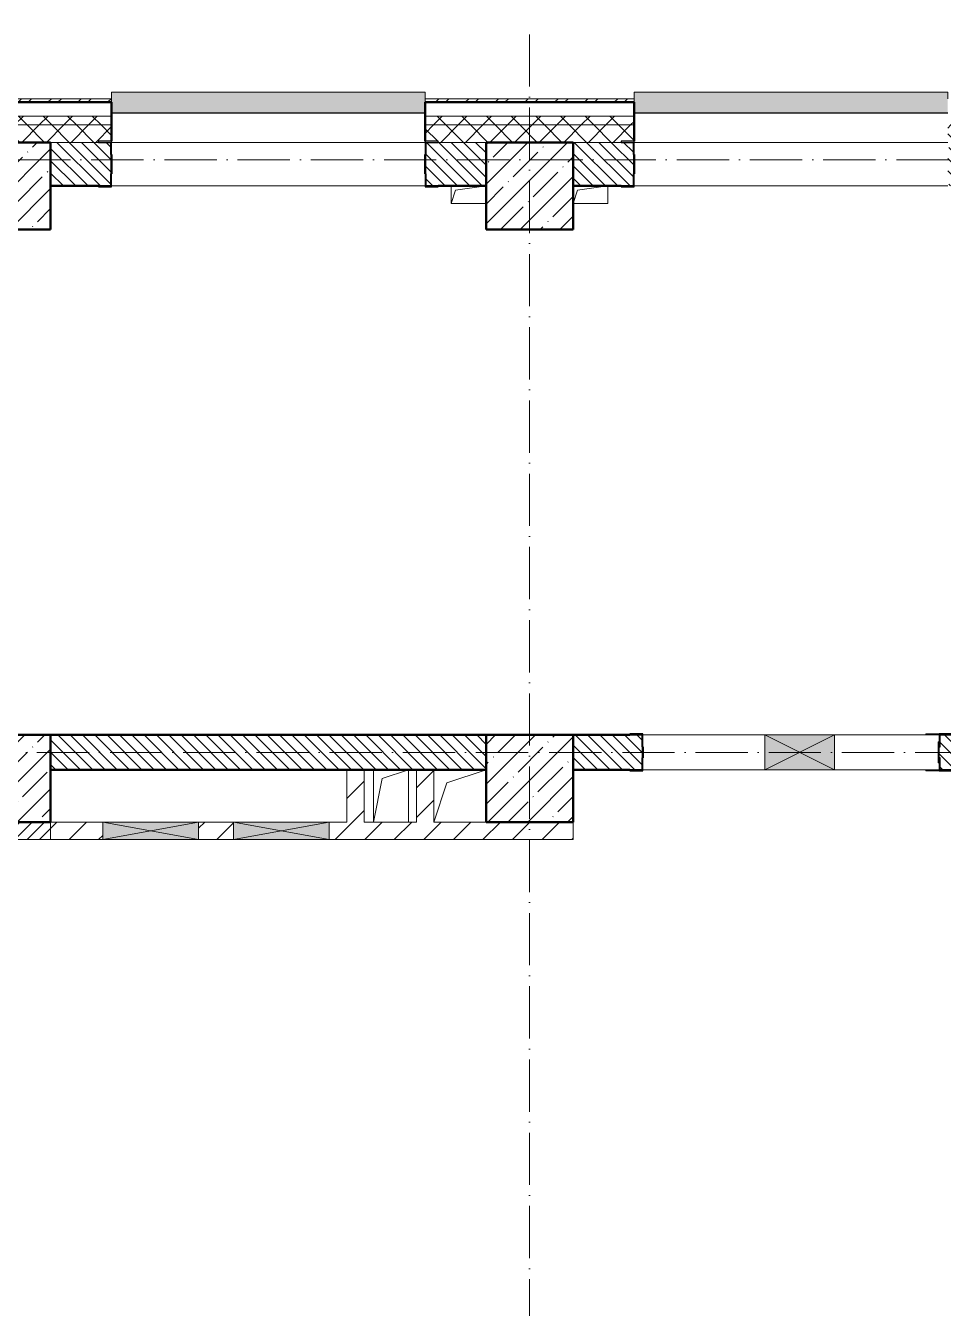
# Model space of a CAD drawing. Header units: millimetres. Extents: x -136833 to 49383, y -8033 to 344618.
# Drawn here: x -71727 to -66459, y 248588 to 255947 of the extents above; entities that cross this region are included whole.
import ezdxf

# ---------------------------------------------------------------- set-up
doc = ezdxf.new("R2010")
doc.units = ezdxf.units.MM
doc.linetypes.add('50_200_ШТРИХ_1Т_ш5_п1_п1_', pattern=[700, 500, -100, 0, -100])
for name, color, linetype, lineweight in [('A-DETL-GENF-OTLN', 7, 'Continuous', 9), ('A-FLOR-____-OTLN', 7, 'Continuous', 9), ('A-GENM-____-MCUT', 7, 'Continuous', 25), ('A-GENM-____-OTLN', 7, 'Continuous', 9), ('A-GENM-____-OTLN-1', 7, 'Continuous', 25), ('A-GLAZ-____-OTLN', 7, 'Continuous', 9), ('A-WALL-____-MCUT-2', 7, 'Continuous', 50), ('A-WALL-____-MCUT-3', 7, 'Continuous', 9), ('A-WALL-____-OTLN', 7, 'Continuous', 9), ('A-WALL-____-PATT-1', 7, 'Continuous', 9), ('A-WALL-FNSH-MCUT-1', 7, 'Continuous', 9), ('I-WALL-____-OTLN', 7, 'Continuous', 9), ('S-COLS-____-MCUT', 7, 'Continuous', 50), ('S-COLS-____-OTLN', 7, 'Continuous', 9), ('S-GRID-____-OTLN-1', 7, '50_200_ШТРИХ_1Т_ш5_п1_п1_', 9)]:
    doc.layers.add(name, color=color, linetype=linetype, lineweight=lineweight)
doc.layers.add('A-GLAZ-____-OTLN-1', color=7, linetype='Continuous', lineweight=9, true_color=0xc0c0c0)
pattern_1 = [(45, (-131434.41, 245796.49), (-70.71068, 70.71068), []), (135, (-131434.41, 245796.49), (-70.71068, -70.71068), [])]
pattern_2 = [(135, (-131434.413, 245796.486), (-35.35534, -35.35534), [])]
pattern_3 = [(45, (-131434.41, 245796.49), (-84.85281, 84.85281), [])]

# ---------------------------------------------------------------- blocks, each defined once
blk = doc.blocks.new('BSC_Колонна _Прямоугольная - 500х500-V54-АР1_План отверстий 2 этажа в осях 1-64_А-ГГ')
at = {"layer": 'S-COLS-____-OTLN'}
h = blk.add_hatch(dxfattribs=at)
h.set_pattern_fill('FP_83', color=256, style=0, pattern_type=2)
h.set_pattern_definition([(45, (-59600, -5831.04), (-114.04925, 114.04925), []), (45, (-59485.95, -5831.04), (-114.04925, 114.04925), [201.613, -40.323, 3.353, -36.97])])
h.paths.add_polyline_path([(-250, -250), (250, -250), (250, 250), (-250, 250)], flags=0)
at = {"layer": 'S-COLS-____-MCUT'}
for p, q in [((250, 250), (-250, 250)), ((-250, 250), (-250, -250)), ((250, -250), (250, 250)), ((-250, -250), (250, -250))]:
    blk.add_line(p, q, dxfattribs=at)
blk = doc.blocks.new('BSC_Колонна _Прямоугольная - 500х500-V92-АР1_План отверстий 2 этажа в осях 1-64_А-ГГ')
at = {"layer": 'S-COLS-____-OTLN'}
h = blk.add_hatch(dxfattribs=at)
h.set_pattern_fill('FP_121', color=256, style=0, pattern_type=2)
h.set_pattern_definition([(45, (-62600, -5831.04), (-114.04925, 114.04925), []), (45, (-62485.95, -5831.04), (-114.04925, 114.04925), [201.613, -40.323, 3.353, -36.97])])
h.paths.add_polyline_path([(-250, -250), (250, -250), (250, 250), (-250, 250)], flags=0)
at = {"layer": 'S-COLS-____-MCUT'}
for p, q in [((250, 250), (-250, 250)), ((-250, 250), (-250, -250)), ((250, -250), (250, 250)), ((-250, -250), (250, -250))]:
    blk.add_line(p, q, dxfattribs=at)
blk = doc.blocks.new('BSC_Колонна _Прямоугольная - 500х500-V97-АР1_План отверстий 2 этажа в осях 1-64_А-ГГ')
at = {"layer": 'S-COLS-____-OTLN'}
h = blk.add_hatch(dxfattribs=at)
h.set_pattern_fill('FP_126', color=256, style=0, pattern_type=2)
h.set_pattern_definition([(45, (-62600, -9231.04), (-114.04925, 114.04925), []), (45, (-62485.95, -9231.04), (-114.04925, 114.04925), [201.613, -40.323, 3.353, -36.97])])
h.paths.add_polyline_path([(-250, -250), (250, -250), (250, 250), (-250, 250), (-250, 104.8)], flags=0)
at = {"layer": 'S-COLS-____-MCUT'}
for p, q in [((250, 250), (-250, 250)), ((-250, 250), (-250, -250)), ((250, -250), (250, 250)), ((-250, -250), (250, -250))]:
    blk.add_line(p, q, dxfattribs=at)
blk = doc.blocks.new('BSC_Колонна _Прямоугольная - 500х500-V116-АР1_План отверстий 2 этажа в осях 1-64_А-ГГ')
at = {"layer": 'S-COLS-____-OTLN'}
h = blk.add_hatch(dxfattribs=at)
h.set_pattern_fill('FP_145', color=256, style=0, pattern_type=2)
h.set_pattern_definition([(45, (-59600, -9231.04), (-114.04925, 114.04925), []), (45, (-59485.95, -9231.04), (-114.04925, 114.04925), [201.613, -40.323, 3.353, -36.97])])
h.paths.add_polyline_path([(-250, -250), (250, -250), (250, 250), (-250, 250), (-250, 104.8)], flags=0)
at = {"layer": 'S-COLS-____-MCUT'}
for p, q in [((250, 250), (-250, 250)), ((-250, 250), (-250, -250)), ((250, -250), (250, 250)), ((-250, -250), (250, -250))]:
    blk.add_line(p, q, dxfattribs=at)
blk = doc.blocks.new('Фахверк_СКБ_Уголок - 250_2700-27497298-АР1_План отверстий 2 этажа в осях 1-64_А-ГГ')
at = {"layer": 'A-GENM-____-MCUT'}
for p, q in [((200, 181), (125, 181)), ((125, 181), (125, 106)), ((131, 106), (131, 175)), ((131, 175), (200, 175)), ((200, 175), (200, 181)), ((125, 106), (131, 106)), ((131, -6), (125, -6)), ((125, -6), (125, -81)), ((131, -75), (131, -6)), ((125, -81), (200, -81)), ((200, -75), (131, -75)), ((200, -81), (200, -75))]:
    blk.add_line(p, q, dxfattribs=at)
blk = doc.blocks.new('Фахверк_СКБ_Уголок - 200_3960-28268576-АР1_План отверстий 2 этажа в осях 1-64_А-ГГ')
at = {"layer": 'A-GENM-____-MCUT'}
for p, q in [((200, 156), (125, 156)), ((125, 156), (125, 81)), ((131, 81), (131, 150)), ((131, 150), (200, 150)), ((200, 150), (200, 156)), ((125, 81), (131, 81)), ((131, 19), (125, 19)), ((125, 19), (125, -56)), ((131, -50), (131, 19)), ((125, -56), (200, -56)), ((200, -50), (131, -50)), ((200, -56), (200, -50))]:
    blk.add_line(p, q, dxfattribs=at)
blk = doc.blocks.new('154_Стойка_СКБ_Уголок - СМ-2480_200-28346303-АР1_План отверстий 2 этажа в осях 1-64_А-ГГ')
at = {"layer": 'A-GENM-____-MCUT'}
for p, q in [((125, 156), (125, 81)), ((200, 156), (125, 156)), ((131, 81), (131, 150)), ((131, 150), (200, 150)), ((200, 150), (200, 156)), ((125, 81), (131, 81)), ((131, 19), (125, 19)), ((125, 19), (125, -56)), ((131, -50), (131, 19)), ((125, -56), (200, -56)), ((200, -50), (131, -50)), ((200, -56), (200, -50))]:
    blk.add_line(p, q, dxfattribs=at)
blk = doc.blocks.new('Стойка_Влож_Полоса боковая - Полоса-28213942-АР1_План отверстий 2 этажа в осях 1-64_А-ГГ')
at = {"layer": 'A-GENM-____-OTLN'}
for p, q in [((-5, 60), (0, 60)), ((-5, -60), (-5, 60)), ((0, 31), (0, -31)), ((0, -60), (-5, -60))]:
    blk.add_line(p, q, dxfattribs=at)
blk = doc.blocks.new('Стойка_Влож_Уголок_Опорный - Уголок-28213941-АР1_План отверстий 2 этажа в осях 1-64_А-ГГ')
at = {"layer": 'A-GENM-____-OTLN'}
for p, q in [((-212, -6), (-212, 0)), ((0, 0), (0, -6)), ((-212, -75), (-212, -6)), ((-212, -6), (-206, -6)), ((-6, -6), (0, -6)), ((0, -6), (0, -75)), ((-212, -75), (-206, -75)), ((-6, -75), (0, -75))]:
    blk.add_line(p, q, dxfattribs=at)
blk = doc.blocks.new('AR_Отверстие прямоугольное _в плите_ - AR_Отверстие прямоугольное _в плите_-V165-АР1_План отверстий 2 этажа в осях 1-64_А-ГГ')
at = {"layer": 'A-GENM-____-OTLN'}
for p, q in [((-100, 50), (-100, -50)), ((-100, -50), (-75, 25)), ((-75, 25), (100, 50)), ((-100, -50), (100, -50))]:
    blk.add_line(p, q, dxfattribs=at)
blk = doc.blocks.new('AR_Отверстие прямоугольное _в плите_ - AR_Отверстие прямоугольное _в плите_-V166-АР1_План отверстий 2 этажа в осях 1-64_А-ГГ')
at = {"layer": 'A-GENM-____-OTLN'}
for p, q in [((-100, -50), (-75, 25)), ((-75, 25), (100, 50)), ((100, -50), (100, 50)), ((-100, -50), (100, -50))]:
    blk.add_line(p, q, dxfattribs=at)
blk = doc.blocks.new('AR_Отверстие прямоугольное _в плите_ - AR_Отверстие прямоугольное _в плите_-V180-АР1_План отверстий 2 этажа в осях 1-64_А-ГГ')
at = {"layer": 'A-GENM-____-OTLN'}
for p, q in [((-100, 150), (-100, -150)), ((-50, 100), (100, 150)), ((100, -150), (100, 150)), ((-100, -150), (-50, 100))]:
    blk.add_line(p, q, dxfattribs=at)
blk = doc.blocks.new('AR_Отверстие прямоугольное _в плите_ - AR_Отверстие прямоугольное _в плите_-30459338-АР1_План отверстий 2 этажа в осях 1-64_А-ГГ')
at = {"layer": 'A-GENM-____-OTLN'}
for p, q in [((-75, 75), (150, 150)), ((-150, -150), (-75, 75))]:
    blk.add_line(p, q, dxfattribs=at)
blk = doc.blocks.new('Отлив_СКБ - Отлив витража_120_НВФ-31885689-АР1_План отверстий 2 этажа в осях 1-64_А-ГГ')
at = {"layer": 'A-GLAZ-____-OTLN-1'}
for points in [[(1800, 2), (1800, 120), (0, 120), (0, 2), (1103.1, 2)], [(1103.1, 0), (1800, 0), (1800, 2), (0, 2), (0, 0)]]:
    blk.add_hatch(color=256, dxfattribs=at).paths.add_polyline_path(points, flags=0)
at = {"layer": 'A-GLAZ-____-OTLN'}
for p, q in [((0, 83), (0, 120)), ((1800, 120), (0, 120)), ((1800, 120), (1800, 83)), ((0, 2), (1800, 2)), ((1800, 0), (0, 0))]:
    blk.add_line(p, q, dxfattribs=at)
blk = doc.blocks.new('AR_Отверстие прямоугольное _в стене_ - AR_Отверстие прямоугольное _в стене__ОВ-36865589-АР1_План отверстий 2 этажа в осях 1-64_А-ГГ')
at = {"layer": 'A-GLAZ-____-OTLN'}
blk.add_hatch(color=256, dxfattribs=at).paths.add_polyline_path([(275, -50), (275, 50), (-275, 50), (-275, -50)], flags=0)
at = {"layer": 'A-DETL-GENF-OTLN'}
for p, q in [((-275, -50), (-275, 50)), ((-275, 50), (275, 50)), ((275, 50), (-275, -50)), ((-275, 50), (275, -50)), ((275, 50), (-275, 50)), ((-275, 50), (-275, -50)), ((275, 50), (275, -50)), ((275, -50), (275, 50)), ((275, -50), (-275, -50)), ((-275, -50), (275, -50))]:
    blk.add_line(p, q, dxfattribs=at)
blk = doc.blocks.new('AR_Отверстие прямоугольное _в стене__БезПР - AR_Отверстие прямоугольное _в стене__БезПР-36789180-АР1_План отверстий 2 этажа в осях 1-64_А-ГГ')
at = {"layer": 'A-GLAZ-____-OTLN'}
blk.add_hatch(color=256, dxfattribs=at).paths.add_polyline_path([(275, -50), (275, 50), (-275, 50), (-275, -50)], flags=0)
at = {"layer": 'A-DETL-GENF-OTLN'}
for p, q in [((-275, -50), (-275, 50)), ((-275, 50), (275, 50)), ((275, 50), (-275, -50)), ((-275, 50), (275, -50)), ((275, 50), (-275, 50)), ((-275, 50), (-275, -50)), ((275, 50), (275, -50)), ((275, -50), (275, 50)), ((275, -50), (-275, -50)), ((-275, -50), (275, -50))]:
    blk.add_line(p, q, dxfattribs=at)
at = {"layer": 'A-GLAZ-____-OTLN'}
blk.add_line((275, 50), (-275, 50), dxfattribs=at)
blk = doc.blocks.new('AR_Отверстие прямоугольное _в стене__БезПР - AR_Отверстие прямоугольное _в стене__БезПР-36428632-АР1_План отверстий 2 этажа в осях 1-64_А-ГГ')
at = {"layer": 'A-GLAZ-____-OTLN'}
blk.add_hatch(color=256, dxfattribs=at).paths.add_polyline_path([(-200, -100), (200, -100), (200, 100), (-200, 100)], flags=0)
at = {"layer": 'A-DETL-GENF-OTLN'}
for p, q in [((-200, -100), (-200, 100)), ((-200, 100), (200, 100)), ((200, 100), (-200, -100)), ((-200, 100), (200, -100)), ((200, 100), (-200, 100)), ((-200, 100), (-200, -100)), ((200, 100), (200, -100)), ((200, -100), (200, 100)), ((200, -100), (-200, -100)), ((-200, -100), (200, -100))]:
    blk.add_line(p, q, dxfattribs=at)
at = {"layer": 'A-GLAZ-____-OTLN'}
blk.add_line((200, 100), (-200, 100), dxfattribs=at)
blk = doc.blocks.new('3эт')
at = {"layer": 'S-GRID-____-OTLN-1', "color": 251, "ltscale": 0.6, "true_color": 0x636466}
for p, q in [((346370.7, -91346.1), (346370.7, -76712.9)), ((387845.1, -77482.4), (279340.9, -77482.4)), ((374089.5, -80882.4), (279101.9, -80882.4))]:
    blk.add_line(p, q, dxfattribs=at)

msp = doc.modelspace()

# ---------------------------------------------------------------- hatches: boundary and pattern name
at = {"layer": 'A-WALL-____-PATT-1'}
h = msp.add_hatch(dxfattribs=at)
h.set_pattern_fill('FP_3', color=256, style=0, pattern_type=2)
h.set_pattern_definition([(45, (-131434.41, 245796.49), (-85.53659, 85.53659), []), (45, (-131377.39, 245796.49), (-85.53659, 85.53659), [])])
h.paths.add_polyline_path([(-59569.4, 255507.5), (-59569.4, 255527.5), (-63434.4, 255527.5), (-63434.4, 255507.5), (-60749.5, 255507.5)], flags=0)
h.paths.add_polyline_path([(-65234.4, 255507.5), (-65234.4, 255527.5), (-66434.4, 255527.5), (-66434.4, 255507.5), (-66051.9, 255507.5)], flags=0)
h.paths.add_polyline_path([(-68234.4, 255507.5), (-68234.4, 255527.5), (-69434.4, 255527.5), (-69434.4, 255507.5), (-68703.1, 255507.5)], flags=0)
h.paths.add_polyline_path([(-72238, 255507.5), (-71234.4, 255507.5), (-71234.4, 255527.5), (-72434.4, 255527.5), (-72434.4, 255507.5)], flags=0)
h.paths.add_polyline_path([(-74889.2, 255507.5), (-74234.4, 255507.5), (-74234.4, 255527.5), (-75434.4, 255527.5), (-75434.4, 255507.5)], flags=0)
h.paths.add_polyline_path([(-77234.4, 255507.5), (-77234.4, 255527.5), (-78434.4, 255527.5), (-78434.4, 255507.5), (-78424.2, 255507.5)], flags=0)
h.paths.add_polyline_path([(-80234.4, 255507.5), (-80234.4, 255527.5), (-81434.4, 255527.5), (-81434.4, 255507.5), (-81075.4, 255507.5)], flags=0)
h.paths.add_polyline_path([(-86234.4, 255507.5), (-86234.4, 255527.5), (-87434.4, 255527.5), (-87434.4, 255507.5), (-87261.5, 255507.5)], flags=0)
h.paths.add_polyline_path([(-84434.4, 255507.5), (-83234.4, 255507.5), (-83234.4, 255527.5), (-84434.4, 255527.5)], flags=0)
h.paths.add_polyline_path([(-90434.4, 255507.5), (-89234.4, 255507.5), (-89234.4, 255527.5), (-90434.4, 255527.5)], flags=0)
h.paths.add_polyline_path([(-93099.4, 255507.5), (-92234.4, 255507.5), (-92234.4, 255527.5), (-93099.4, 255527.5)], flags=0)
h = msp.add_hatch(dxfattribs=at)
h.set_pattern_fill('FP_1', color=256, style=0, pattern_type=2)
h.set_pattern_definition(pattern_1)
h.paths.add_polyline_path([(-57084.4, 255377.5), (-57084.4, 255427.5), (-63434.4, 255427.5), (-63434.4, 255377.5), (-57214.6, 255377.5)], flags=0)
h.paths.add_polyline_path([(-66051.9, 255377.5), (-65234.4, 255377.5), (-65234.4, 255427.5), (-66434.4, 255427.5), (-66434.4, 255377.5)], flags=0)
h.paths.add_polyline_path([(-68234.4, 255377.5), (-68234.4, 255427.5), (-69434.4, 255427.5), (-69434.4, 255377.5), (-68703.1, 255377.5)], flags=0)
h.paths.add_polyline_path([(-71234.4, 255377.5), (-71234.4, 255427.5), (-72434.4, 255427.5), (-72434.4, 255377.5), (-71354.3, 255377.5)], flags=0)
h.paths.add_polyline_path([(-74234.4, 255377.5), (-74234.4, 255427.5), (-75434.4, 255427.5), (-75434.4, 255377.5), (-74889.2, 255377.5)], flags=0)
h.paths.add_polyline_path([(-78434.4, 255377.5), (-77234.4, 255377.5), (-77234.4, 255427.5), (-78434.4, 255427.5)], flags=0)
h.paths.add_polyline_path([(-81434.4, 255377.5), (-80234.4, 255377.5), (-80234.4, 255427.5), (-81434.4, 255427.5)], flags=0)
h.paths.add_polyline_path([(-83726.6, 255377.5), (-83234.4, 255377.5), (-83234.4, 255427.5), (-84434.4, 255427.5), (-84434.4, 255377.5)], flags=0)
h.paths.add_polyline_path([(-86234.4, 255377.5), (-86234.4, 255427.5), (-87434.4, 255427.5), (-87434.4, 255377.5), (-87261.5, 255377.5)], flags=0)
h.paths.add_polyline_path([(-89234.4, 255377.5), (-89234.4, 255427.5), (-90434.4, 255427.5), (-90434.4, 255377.5), (-89912.7, 255377.5)], flags=0)
h.paths.add_polyline_path([(-93634.4, 255377.5), (-92234.4, 255377.5), (-92234.4, 255427.5), (-93634.4, 255427.5)], flags=0)
h.paths.add_polyline_path([(-95434.4, 255377.5), (-95434.4, 255427.5), (-96634.4, 255427.5), (-96634.4, 255377.5), (-96098.8, 255377.5)], flags=0)
h.paths.add_polyline_path([(-104434.4, 255377.5), (-104434.4, 255427.5), (-107604.4, 255427.5), (-107604.4, 255377.5), (-106703.6, 255377.5)], flags=0)
h = msp.add_hatch(dxfattribs=at)
h.set_pattern_fill('FP_1', color=256, style=0, pattern_type=2)
h.set_pattern_definition(pattern_1)
h.paths.add_polyline_path([(-57084.4, 255277.5), (-57084.4, 255377.5), (-63434.4, 255377.5), (-63434.4, 255283.5), (-63359.4, 255283.5), (-63359.4, 255277.5), (-57214.6, 255277.5)], flags=0)
h.paths.add_polyline_path([(-66051.9, 255277.5), (-65309.4, 255277.5), (-65309.4, 255283.5), (-65234.4, 255283.5), (-65234.4, 255377.5), (-66434.4, 255377.5), (-66434.4, 255283.5), (-66359.4, 255283.5), (-66359.4, 255277.5)], flags=0)
h.paths.add_polyline_path([(-68309.4, 255277.5), (-68309.4, 255283.5), (-68234.4, 255283.5), (-68234.4, 255377.5), (-69434.4, 255377.5), (-69434.4, 255283.5), (-69359.4, 255283.5), (-69359.4, 255277.5), (-68584.4, 255277.5)], flags=0)
h.paths.add_polyline_path([(-72084.4, 255277.5), (-71309.4, 255277.5), (-71309.4, 255283.5), (-71234.4, 255283.5), (-71234.4, 255377.5), (-72434.4, 255377.5), (-72434.4, 255283.5), (-72359.4, 255283.5), (-72359.4, 255277.5), (-72238, 255277.5)], flags=0)
h.paths.add_polyline_path([(-74889.2, 255277.5), (-74309.4, 255277.5), (-74309.4, 255283.5), (-74234.4, 255283.5), (-74234.4, 255377.5), (-75434.4, 255377.5), (-75434.4, 255283.5), (-75359.4, 255283.5), (-75359.4, 255277.5)], flags=0)
h.paths.add_polyline_path([(-77584.4, 255277.5), (-77309.4, 255277.5), (-77309.4, 255283.5), (-77234.4, 255283.5), (-77234.4, 255377.5), (-78434.4, 255377.5), (-78434.4, 255283.5), (-78359.4, 255283.5), (-78359.4, 255277.5), (-78084.4, 255277.5)], flags=0)
h.paths.add_polyline_path([(-80584.4, 255277.5), (-80309.4, 255277.5), (-80309.4, 255283.5), (-80234.4, 255283.5), (-80234.4, 255377.5), (-81434.4, 255377.5), (-81434.4, 255283.5), (-81359.4, 255283.5), (-81359.4, 255277.5), (-81075.4, 255277.5)], flags=0)
h.paths.add_polyline_path([(-83309.4, 255277.5), (-83309.4, 255283.5), (-83234.4, 255283.5), (-83234.4, 255377.5), (-84434.4, 255377.5), (-84434.4, 255283.5), (-84359.4, 255283.5), (-84359.4, 255277.5), (-83726.6, 255277.5)], flags=0)
h.paths.add_polyline_path([(-86309.4, 255277.5), (-86309.4, 255283.5), (-86234.4, 255283.5), (-86234.4, 255377.5), (-87434.4, 255377.5), (-87434.4, 255283.5), (-87359.4, 255283.5), (-87359.4, 255277.5), (-86584.4, 255277.5)], flags=0)
h.paths.add_polyline_path([(-90359.4, 255277.5), (-89309.4, 255277.5), (-89309.4, 255283.5), (-89234.4, 255283.5), (-89234.4, 255377.5), (-90434.4, 255377.5), (-90434.4, 255283.5), (-90359.4, 255283.5)], flags=0)
h.paths.add_polyline_path([(-92584.4, 255277.5), (-92309.4, 255277.5), (-92309.4, 255283.5), (-92234.4, 255283.5), (-92234.4, 255377.5), (-93634.4, 255377.5), (-93634.4, 255277.5), (-93134.4, 255277.5)], flags=0)
h.paths.add_polyline_path([(-96098.8, 255277.5), (-95509.4, 255277.5), (-95509.4, 255283.5), (-95434.4, 255283.5), (-95434.4, 255377.5), (-96634.4, 255377.5), (-96634.4, 255277.5), (-96134.4, 255277.5)], flags=0)
h.paths.add_polyline_path([(-104509.4, 255277.5), (-104509.4, 255283.5), (-104434.4, 255283.5), (-104434.4, 255377.5), (-107604.4, 255377.5), (-107604.4, 255277.5), (-105134.4, 255277.5)], flags=0)
h = msp.add_hatch(dxfattribs=at)
h.set_pattern_fill('FP_6', color=256, style=0, pattern_type=2)
h.set_pattern_definition(pattern_2)
h.paths.add_polyline_path([(-69084.4, 255027.5), (-69084.4, 255277.5), (-69428.4, 255277.5), (-69428.4, 255208.5), (-69434.4, 255208.5), (-69434.4, 255096.5), (-69428.4, 255096.5), (-69428.4, 255027.5), (-69359.4, 255027.5)], flags=0)
h.paths.add_polyline_path([(-71240.4, 255027.5), (-71240.4, 255096.5), (-71234.4, 255096.5), (-71234.4, 255208.5), (-71240.4, 255208.5), (-71240.4, 255277.5), (-71584.4, 255277.5), (-71584.4, 255027.5), (-71309.4, 255027.5)], flags=0)
h = msp.add_hatch(dxfattribs=at)
h.set_pattern_fill('FP_6', color=256, style=0, pattern_type=2)
h.set_pattern_definition(pattern_2)
h.paths.add_polyline_path([(-63428.4, 255027.5), (-63084.4, 255027.5), (-63084.4, 255277.5), (-63428.4, 255277.5), (-63428.4, 255208.5), (-63434.4, 255208.5), (-63434.4, 255096.5), (-63428.4, 255096.5), (-63428.4, 255031.8)], flags=0)
h.paths.add_polyline_path([(-65309.4, 255027.5), (-65240.4, 255027.5), (-65240.4, 255096.5), (-65234.4, 255096.5), (-65234.4, 255208.5), (-65240.4, 255208.5), (-65240.4, 255277.5), (-66428.4, 255277.5), (-66428.4, 255208.5), (-66434.4, 255208.5), (-66434.4, 255096.5), (-66428.4, 255096.5), (-66428.4, 255027.5), (-66051.9, 255027.5)], flags=0)
h.paths.add_polyline_path([(-68309.4, 255027.5), (-68240.4, 255027.5), (-68240.4, 255096.5), (-68234.4, 255096.5), (-68234.4, 255208.5), (-68240.4, 255208.5), (-68240.4, 255277.5), (-68584.4, 255277.5), (-68584.4, 255027.5)], flags=0)
h = msp.add_hatch(dxfattribs=at)
h.set_pattern_fill('FP_6', color=256, style=0, pattern_type=2)
h.set_pattern_definition(pattern_2)
h.paths.add_polyline_path([(-69084.4, 251677.5), (-69084.4, 251877.5), (-71584.4, 251877.5), (-71584.4, 251677.5), (-71354.3, 251677.5)], flags=0)
h = msp.add_hatch(dxfattribs=at)
h.set_pattern_fill('FP_6', color=256, style=0, pattern_type=2)
h.set_pattern_definition(pattern_2)
h.paths.add_polyline_path([(-63184.4, 251677.5), (-63084.4, 251677.5), (-63084.4, 251877.5), (-63184.4, 251877.5), (-63184.4, 251683.4)], flags=0)
h.paths.add_polyline_path([(-63684.4, 251677.5), (-63684.4, 251877.5), (-66478.4, 251877.2), (-66478.4, 251808.5), (-66484.4, 251808.5), (-66484.4, 251746.5), (-66478.4, 251746.5), (-66478.4, 251677.5), (-64284.5, 251677.5)], flags=0)
h.paths.add_polyline_path([(-68259.4, 251677.5), (-68190.4, 251677.5), (-68190.4, 251746.5), (-68184.4, 251746.5), (-68184.4, 251808.5), (-68190.4, 251808.5), (-68190.4, 251877.5), (-68584.4, 251877.5), (-68584.4, 251677.5)], flags=0)
h = msp.add_hatch(dxfattribs=at)
h.set_pattern_fill('FP_4', color=256, style=0, pattern_type=2)
h.set_pattern_definition(pattern_3)
h.paths.add_polyline_path([(-69784.4, 251377.5), (-69784.4, 251677.5), (-69884.4, 251677.5), (-69884.4, 251377.5)], flags=0)
h = msp.add_hatch(dxfattribs=at)
h.set_pattern_fill('FP_4', color=256, style=0, pattern_type=2)
h.set_pattern_definition(pattern_3)
h.paths.add_polyline_path([(-69384.4, 251377.5), (-69384.4, 251677.5), (-69484.4, 251677.5), (-69484.4, 251377.5)], flags=0)
h = msp.add_hatch(dxfattribs=at)
h.set_pattern_fill('FP_5', color=256, style=0, pattern_type=2)
h.set_pattern_definition([(45, (-131434.413, 245796.486), (-35.35534, 35.35534), [])])
h.paths.add_polyline_path([(-73684.4, 251277.5), (-71584.4, 251277.5), (-71584.4, 251377.5), (-73684.4, 251377.5)], flags=0)
h = msp.add_hatch(dxfattribs=at)
h.set_pattern_fill('FP_4', color=256, style=0, pattern_type=2)
h.set_pattern_definition(pattern_3)
h.paths.add_polyline_path([(-68584.4, 251277.5), (-68584.4, 251377.5), (-69984.4, 251377.5), (-69984.4, 251277.5), (-69084.4, 251277.5)], flags=0)
h.paths.add_polyline_path([(-70534.4, 251277.5), (-70534.4, 251377.5), (-70734.4, 251377.5), (-70734.4, 251277.5)], flags=0)
h.paths.add_polyline_path([(-71284.4, 251277.5), (-71284.4, 251377.5), (-71584.4, 251377.5), (-71584.4, 251277.5), (-71354.3, 251277.5)], flags=0)

# ---------------------------------------------------------------- linework, layer by layer
at = {"layer": 'A-FLOR-____-OTLN'}
for p, q in [((-69730, 251377.5), (-69730, 251677.5)), ((-69530, 251677.5), (-69530, 251377.5))]:
    msp.add_line(p, q, dxfattribs=at)
at = {"layer": 'A-WALL-____-MCUT-2'}
for p, q in [((-71234.4, 255507.5), (-72434.4, 255507.5)), ((-71234.4, 255283.5), (-71234.4, 255507.5)), ((-68234.4, 255507.5), (-69434.4, 255507.5)), ((-69434.4, 255507.5), (-69434.4, 255283.5)), ((-68234.4, 255283.5), (-68234.4, 255507.5)), ((-71234.4, 255096.5), (-71234.4, 255208.5)), ((-69434.4, 255208.5), (-69434.4, 255096.5)), ((-68234.4, 255096.5), (-68234.4, 255208.5)), ((-71584.4, 255027.5), (-71309.4, 255027.5)), ((-69359.4, 255027.5), (-69084.4, 255027.5)), ((-68584.4, 255027.5), (-68309.4, 255027.5)), ((-69084.4, 251877.5), (-71584.4, 251877.5)), ((-68259.4, 251877.5), (-68584.4, 251877.5)), ((-68184.4, 251746.5), (-68184.4, 251808.5)), ((-71584.4, 251677.5), (-69084.4, 251677.5)), ((-68584.4, 251677.5), (-68259.4, 251677.5))]:
    msp.add_line(p, q, dxfattribs=at)
at = {"layer": 'A-WALL-____-MCUT-3'}
for p, q in [((-71234.4, 255427.5), (-72434.4, 255427.5)), ((-71234.4, 255377.5), (-72434.4, 255377.5)), ((-68234.4, 255427.5), (-69434.4, 255427.5)), ((-68234.4, 255377.5), (-69434.4, 255377.5)), ((-71584.4, 255277.5), (-71309.4, 255277.5)), ((-69359.4, 255277.5), (-69084.4, 255277.5)), ((-68584.4, 255277.5), (-68309.4, 255277.5))]:
    msp.add_line(p, q, dxfattribs=at)
at = {"layer": 'A-WALL-____-OTLN'}
for p, q in [((-69434.4, 255277.5), (-71234.4, 255277.5)), ((-66434.4, 255277.5), (-68234.4, 255277.5)), ((-69434.4, 255027.5), (-71234.4, 255027.5)), ((-66434.4, 255027.5), (-68234.4, 255027.5))]:
    msp.add_line(p, q, dxfattribs=at)
at = {"layer": 'A-WALL-FNSH-MCUT-1'}
for p, q in [((-71234.4, 255527.5), (-72434.4, 255527.5)), ((-71234.4, 255507.5), (-71234.4, 255527.5)), ((-68234.4, 255527.5), (-69434.4, 255527.5)), ((-69434.4, 255527.5), (-69434.4, 255507.5)), ((-68234.4, 255507.5), (-68234.4, 255527.5)), ((-69884.4, 251677.5), (-69884.4, 251377.5)), ((-69784.4, 251377.5), (-69784.4, 251677.5)), ((-69484.4, 251677.5), (-69484.4, 251377.5)), ((-69384.4, 251377.5), (-69384.4, 251677.5)), ((-71584.4, 251277.5), (-71584.4, 251377.5)), ((-71284.4, 251377.5), (-71584.4, 251377.5)), ((-70534.4, 251377.5), (-70734.4, 251377.5)), ((-69884.4, 251377.5), (-69984.4, 251377.5)), ((-69484.4, 251377.5), (-69784.4, 251377.5)), ((-69084.4, 251377.5), (-69384.4, 251377.5)), ((-68584.4, 251277.5), (-68584.4, 251377.5)), ((-73784.4, 251277.5), (-71284.4, 251277.5)), ((-70734.4, 251277.5), (-70534.4, 251277.5)), ((-69984.4, 251277.5), (-68584.4, 251277.5))]:
    msp.add_line(p, q, dxfattribs=at)
at = {"layer": 'I-WALL-____-OTLN'}
for p, q in [((-68184.4, 251877.5), (-67484.4, 251877.5)), ((-67084.4, 251877.5), (-66484.4, 251877.5)), ((-67484.4, 251677.5), (-68184.4, 251677.5)), ((-66484.4, 251677.5), (-67084.4, 251677.5))]:
    msp.add_line(p, q, dxfattribs=at)

# ---------------------------------------------------------------- block references
msp.add_blockref('3эт', (-415205.1, 332659.9))
at = {"layer": 'A-GENM-____-OTLN'}
for name, p in [('AR_Отверстие прямоугольное _в плите_ - AR_Отверстие прямоугольное _в плите_-V165-АР1_План отверстий 2 этажа в осях 1-64_А-ГГ', (-69184.4, 254977.5)), ('AR_Отверстие прямоугольное _в плите_ - AR_Отверстие прямоугольное _в плите_-V166-АР1_План отверстий 2 этажа в осях 1-64_А-ГГ', (-68484.4, 254977.5)), ('Стойка_Влож_Полоса боковая - Полоса-28213942-АР1_План отверстий 2 этажа в осях 1-64_А-ГГ', (-66484.4, 251777.5)), ('AR_Отверстие прямоугольное _в плите_ - AR_Отверстие прямоугольное _в плите_-V180-АР1_План отверстий 2 этажа в осях 1-64_А-ГГ', (-69630, 251527.5)), ('AR_Отверстие прямоугольное _в плите_ - AR_Отверстие прямоугольное _в плите_-30459338-АР1_План отверстий 2 этажа в осях 1-64_А-ГГ', (-69234.4, 251527.5))]:
    msp.add_blockref(name, p, dxfattribs=at)
at = {"layer": 'A-GENM-____-OTLN', "rotation": 269.9999999999995}
msp.add_blockref('Стойка_Влож_Уголок_Опорный - Уголок-28213941-АР1_План отверстий 2 этажа в осях 1-64_А-ГГ', (-66484.4, 251671.5), dxfattribs=at)
at = {"layer": 'A-GENM-____-OTLN-1', "rotation": 180}
for name, p in [('Фахверк_СКБ_Уголок - 250_2700-27497298-АР1_План отверстий 2 этажа в осях 1-64_А-ГГ', (-71109.4, 255202.5)), ('Фахверк_СКБ_Уголок - 250_2700-27497298-АР1_План отверстий 2 этажа в осях 1-64_А-ГГ', (-68109.4, 255202.5)), ('Фахверк_СКБ_Уголок - 200_3960-28268576-АР1_План отверстий 2 этажа в осях 1-64_А-ГГ', (-68059.4, 251827.5))]:
    msp.add_blockref(name, p, dxfattribs=at)
at = {"layer": 'A-GENM-____-OTLN-1'}
for name, p in [('Фахверк_СКБ_Уголок - 250_2700-27497298-АР1_План отверстий 2 этажа в осях 1-64_А-ГГ', (-69559.4, 255102.5)), ('154_Стойка_СКБ_Уголок - СМ-2480_200-28346303-АР1_План отверстий 2 этажа в осях 1-64_А-ГГ', (-66609.4, 251727.5))]:
    msp.add_blockref(name, p, dxfattribs=at)
at = {"layer": 'A-GLAZ-____-OTLN'}
for name, p in [('Отлив_СКБ - Отлив витража_120_НВФ-31885689-АР1_План отверстий 2 этажа в осях 1-64_А-ГГ', (-71234.4, 255444.5)), ('Отлив_СКБ - Отлив витража_120_НВФ-31885689-АР1_План отверстий 2 этажа в осях 1-64_А-ГГ', (-68234.4, 255444.5)), ('AR_Отверстие прямоугольное _в стене__БезПР - AR_Отверстие прямоугольное _в стене__БезПР-36789180-АР1_План отверстий 2 этажа в осях 1-64_А-ГГ', (-71009.4, 251327.5)), ('AR_Отверстие прямоугольное _в стене_ - AR_Отверстие прямоугольное _в стене__ОВ-36865589-АР1_План отверстий 2 этажа в осях 1-64_А-ГГ', (-70259.4, 251327.5))]:
    msp.add_blockref(name, p, dxfattribs=at)
at = {"layer": 'A-GLAZ-____-OTLN', "rotation": 180}
msp.add_blockref('AR_Отверстие прямоугольное _в стене__БезПР - AR_Отверстие прямоугольное _в стене__БезПР-36428632-АР1_План отверстий 2 этажа в осях 1-64_А-ГГ', (-67284.4, 251777.5), dxfattribs=at)
at = {"layer": 'S-COLS-____-OTLN'}
for name, p in [('BSC_Колонна _Прямоугольная - 500х500-V116-АР1_План отверстий 2 этажа в осях 1-64_А-ГГ', (-71834.4, 255027.5)), ('BSC_Колонна _Прямоугольная - 500х500-V97-АР1_План отверстий 2 этажа в осях 1-64_А-ГГ', (-68834.4, 255027.5)), ('BSC_Колонна _Прямоугольная - 500х500-V54-АР1_План отверстий 2 этажа в осях 1-64_А-ГГ', (-71834.4, 251627.5)), ('BSC_Колонна _Прямоугольная - 500х500-V92-АР1_План отверстий 2 этажа в осях 1-64_А-ГГ', (-68834.4, 251627.5))]:
    msp.add_blockref(name, p, dxfattribs=at)

doc.saveas('drawing.dxf')
